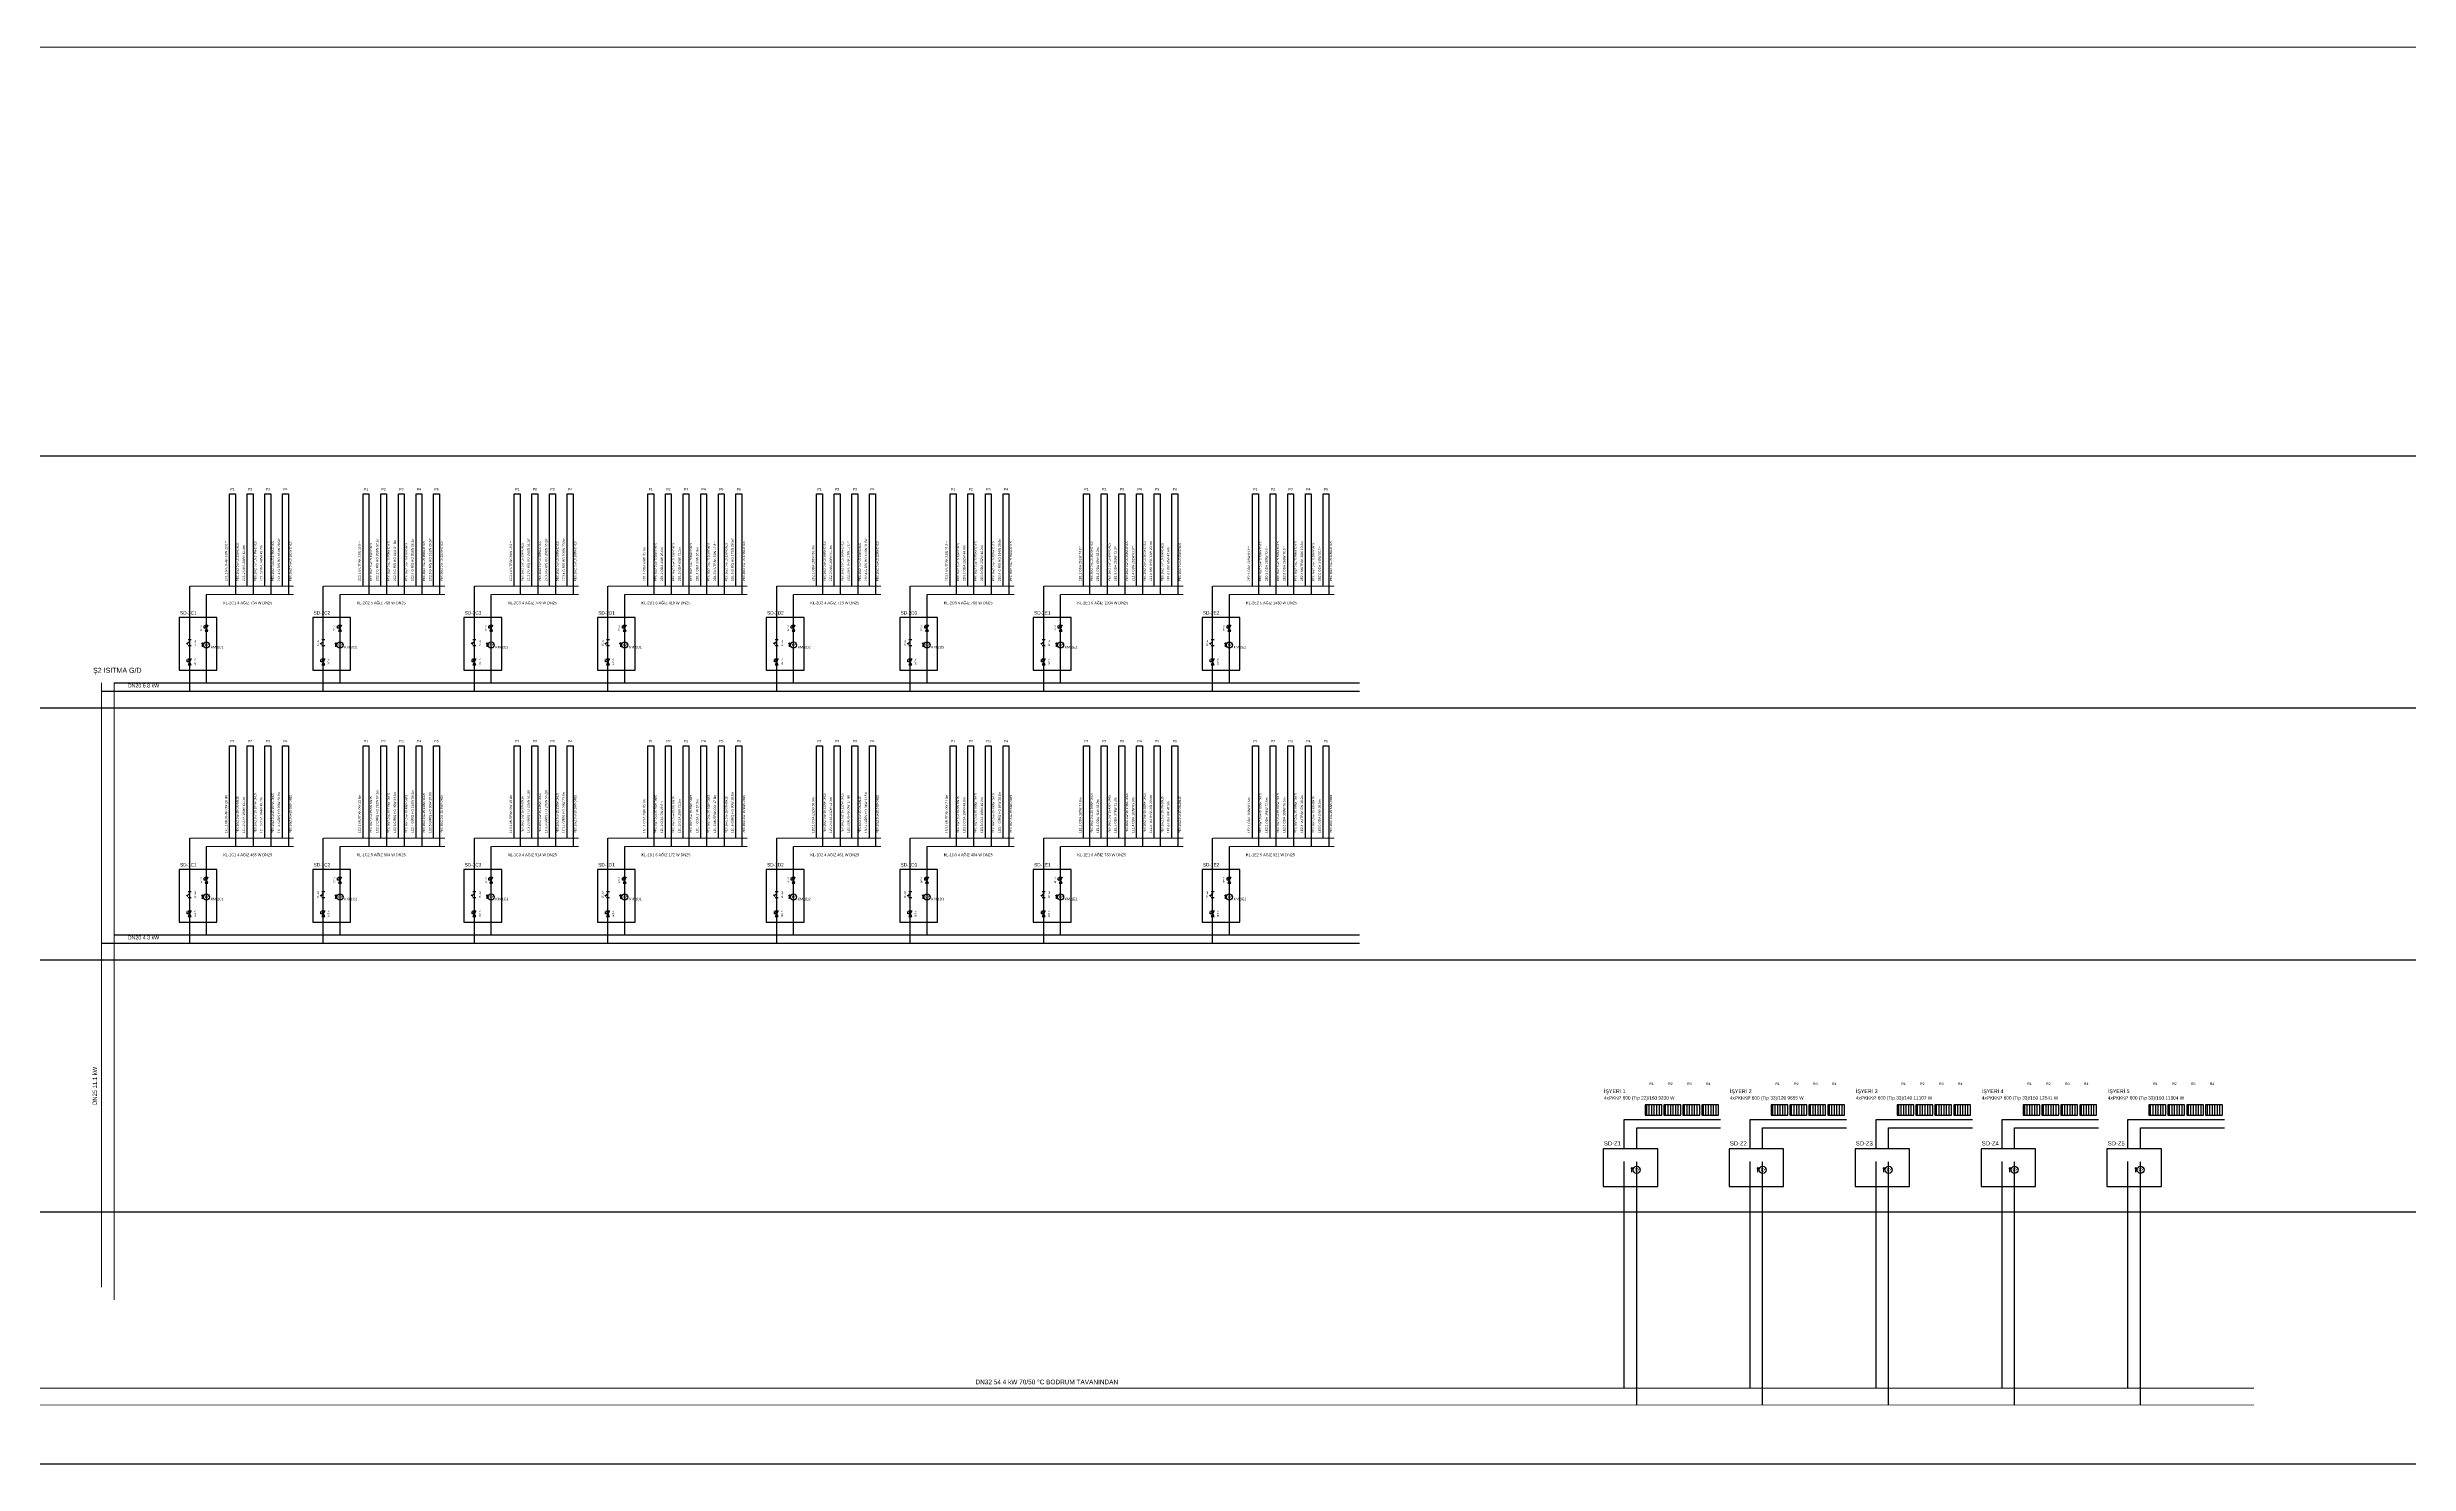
# Model space of a CAD drawing. Header units: centimetres. Extents: x 247996 to 315152, y -468471 to -440326.
# Drawn here: x 294319 to 299943, y -443700 to -440327 of the extents above; entities that cross this region are included whole.
import ezdxf
from ezdxf.enums import TextEntityAlignment as Align

# ---------------------------------------------------------------- set-up
doc = ezdxf.new("R2010")
doc.units = ezdxf.units.CM
doc.linetypes.add('ISITMA DONUS HATTI', pattern=[1.66, 1.57, -0.02, -0.07])
for name, color, linetype, lineweight in [('SCOTT-ANTED', 144, 'Continuous', 0), ('SCOTT-MTY-ISITMA-CAP', 41, 'Continuous', 30), ('SCOTT-MTY-ISITMA-DONUS-BORU', 30, 'ISITMA DONUS HATTI', 30), ('SCOTT-MTY-ISITMA-GIDIS-BORU', 10, 'Continuous', 30)]:
    doc.layers.add(name, color=color, linetype=linetype, lineweight=lineweight)
for name, color, linetype in [('SCOTT-MTY-KALORIMETRE', 6, 'Continuous'), ('SCOTT-MTY-KOLLETÖR', 7, 'Continuous'), ('SCOTT-MTY-PEX-BORU', 1, 'Continuous'), ('SCOTT-MTY-RADYATÖR', 2, 'Continuous'), ('SCOTT-MTY-SAYAC', 3, 'Continuous'), ('SCOTT-MTY-TES-SAFT', 8, 'Continuous'), ('SCOTT-MTY-TES-SEMA', 7, 'Continuous'), ('SCOTT-MTY-TES-YAZI', 7, 'Continuous'), ('SCOTT-MTY-VANA', 1, 'Continuous')]:
    doc.layers.add(name, color=color, linetype=linetype)
doc.styles.add('ROTAS', font='arial.ttf')

# ---------------------------------------------------------------- blocks, each defined once
blk = doc.blocks.new('MTY-KURESEL VANA')
at = {"layer": 'SCOTT-MTY-VANA'}
for p, q in [((0, 0), (0, 8)), ((0, 8), (8, 8))]:
    blk.add_line(p, q, dxfattribs=at)
blk.add_lwpolyline([(-10, 5), (-10, -5), (10, 5), (10, -5), (-10, 5)], dxfattribs=at)
blk.add_attdef('CAP', (-1.1, -2.7), '', height=2.5, dxfattribs=at)
blk = doc.blocks.new('MTY-PISLIK TUTUCU')
at = {"layer": 'SCOTT-MTY-VANA'}
for p, q in [((-10, -5), (-10, 5)), ((-10, 0), (10, 0)), ((10, -5), (10, 5))]:
    blk.add_line(p, q, dxfattribs=at)
at = {"layer": 'SCOTT-MTY-VANA', "color": 1, "ltscale": 75}
for p, q in [((-6.1, 5.8), (-1.4, 10.5)), ((5.1, 0), (-3.7, 8.1))]:
    blk.add_line(p, q, dxfattribs=at)
at = {"layer": 'SCOTT-MTY-VANA'}
blk.add_attdef('CAP', (-2.4, -1.2), '', height=2.5, dxfattribs=at)
blk = doc.blocks.new('T-KALORIMETRE')
for p, q in [((-10, 0), (-6, 0)), ((6, 0), (10, 0))]:
    blk.add_line(p, q)
blk.add_lwpolyline([(-4, 8), (4, 8), (2, 10), (4, 8), (2, 6)])
blk.add_circle((0, 0), 6)
at = {"style": 'ROTAS'}
blk.add_text('Q', height=6, dxfattribs=at).set_placement((0, 0), align=Align.MIDDLE_CENTER)
blk = doc.blocks.new('T-RAD-SEMA')
for p, q in [((-16, 2), (-16, 23)), ((-10, 2), (-10, 23)), ((-4, 2), (-4, 23)), ((2, 2), (2, 23)), ((8, 2), (8, 23)), ((14, 2), (14, 23))]:
    blk.add_line(p, q)
blk.add_lwpolyline([(-20, 0), (20, 0), (20, 25), (-20, 25)], close=True)

msp = doc.modelspace()

# ---------------------------------------------------------------- linework, layer by layer
at = {"layer": 'SCOTT-ANTED'}
msp.add_line((315151.7, -440326.5), (278382, -440326.5), dxfattribs=at)
at = {"layer": 'SCOTT-MTY-ISITMA-DONUS-BORU'}
for points, const_width in [([(294698, -441630), (294906, -441630)], 2.5), ([(295016, -441630), (295266, -441630)], 2.5), ([(295376, -441630), (295584, -441630)], 2.5), ([(295694, -441630), (295986, -441630)], 2.5), ([(296096, -441630), (296304, -441630)], 2.5), ([(296414, -441630), (296622, -441630)], 2.5), ([(296732, -441630), (297024, -441630)], 2.5), ([(297134, -441630), (297384, -441630)], 2.5), ([(294478, -443310), (294478, -441840)], 2), ([(294698, -442230), (294906, -442230)], 2.5), ([(295016, -442230), (295266, -442230)], 2.5), ([(295376, -442230), (295584, -442230)], 2.5), ([(295694, -442230), (295986, -442230)], 2.5), ([(296096, -442230), (296304, -442230)], 2.5), ([(296414, -442230), (296622, -442230)], 2.5), ([(296732, -442230), (297024, -442230)], 2.5), ([(297134, -442230), (297384, -442230)], 2.5), ([(291200, -443560), (299574, -443560)], 2)]:
    msp.add_lwpolyline(points, dxfattribs=dict(at, const_width=const_width))
for points in [[(294698, -441840), (294698, -441630)], [(295016, -441840), (295016, -441630)], [(295376, -441840), (295376, -441630)], [(295694, -441840), (295694, -441630)], [(296096, -441840), (296096, -441630)], [(296414, -441840), (296414, -441630)], [(296732, -441840), (296732, -441630)], [(297134, -441840), (297134, -441630)], [(294478, -441840), (297444, -441840)], [(294698, -442440), (294698, -442230)], [(295016, -442440), (295016, -442230)], [(295376, -442440), (295376, -442230)], [(295694, -442440), (295694, -442230)], [(296096, -442440), (296096, -442230)], [(296414, -442440), (296414, -442230)], [(296732, -442440), (296732, -442230)], [(297134, -442440), (297134, -442230)], [(294478, -442440), (297444, -442440)], [(298104, -442950), (298104, -442900), (298304, -442900)], [(298404, -442950), (298404, -442900), (298604, -442900)], [(298704, -442950), (298704, -442900), (298904, -442900)], [(299004, -442950), (299004, -442900), (299204, -442900)], [(299304, -442950), (299304, -442900), (299504, -442900)], [(298104, -443560), (298104, -442980)], [(298404, -443560), (298404, -442980)], [(298704, -443560), (298704, -442980)], [(299004, -443560), (299004, -442980)], [(299304, -443560), (299304, -442980)]]:
    msp.add_lwpolyline(points, dxfattribs=at)
at = {"layer": 'SCOTT-MTY-ISITMA-GIDIS-BORU'}
for points, const_width in [([(294658, -441610), (294906, -441610)], 2.5), ([(294976, -441610), (295266, -441610)], 2.5), ([(295336, -441610), (295584, -441610)], 2.5), ([(295654, -441610), (295986, -441610)], 2.5), ([(296056, -441610), (296304, -441610)], 2.5), ([(296374, -441610), (296622, -441610)], 2.5), ([(296692, -441610), (297024, -441610)], 2.5), ([(297094, -441610), (297384, -441610)], 2.5), ([(294448, -443280), (294448, -441840)], 2), ([(294658, -442210), (294906, -442210)], 2.5), ([(294976, -442210), (295266, -442210)], 2.5), ([(295336, -442210), (295584, -442210)], 2.5), ([(295654, -442210), (295986, -442210)], 2.5), ([(296056, -442210), (296304, -442210)], 2.5), ([(296374, -442210), (296622, -442210)], 2.5), ([(296692, -442210), (297024, -442210)], 2.5), ([(297094, -442210), (297384, -442210)], 2.5), ([(291200, -443520), (299574, -443520)], 2)]:
    msp.add_lwpolyline(points, dxfattribs=dict(at, const_width=const_width))
for points in [[(294658, -441860), (294658, -441610)], [(294976, -441860), (294976, -441610)], [(295336, -441860), (295336, -441610)], [(295654, -441860), (295654, -441610)], [(296056, -441860), (296056, -441610)], [(296374, -441860), (296374, -441610)], [(296692, -441860), (296692, -441610)], [(297094, -441860), (297094, -441610)], [(294448, -441860), (297444, -441860)], [(294658, -442460), (294658, -442210)], [(294976, -442460), (294976, -442210)], [(295336, -442460), (295336, -442210)], [(295654, -442460), (295654, -442210)], [(296056, -442460), (296056, -442210)], [(296374, -442460), (296374, -442210)], [(296692, -442460), (296692, -442210)], [(297094, -442460), (297094, -442210)], [(294448, -442460), (297444, -442460)], [(298074, -442950), (298074, -442880), (298304, -442880)], [(298374, -442950), (298374, -442880), (298604, -442880)], [(298674, -442950), (298674, -442880), (298904, -442880)], [(298974, -442950), (298974, -442880), (299204, -442880)], [(299274, -442950), (299274, -442880), (299504, -442880)], [(298074, -443520), (298074, -442980)], [(298374, -443520), (298374, -442980)], [(298674, -443520), (298674, -442980)], [(298974, -443520), (298974, -442980)], [(299274, -443520), (299274, -442980)]]:
    msp.add_lwpolyline(points, dxfattribs=at)
at = {"layer": 'SCOTT-MTY-PEX-BORU'}
for points in [[(294753, -441610), (294753, -441390), (294767, -441390), (294767, -441630)], [(294795, -441610), (294795, -441390), (294809, -441390), (294809, -441630)], [(294837, -441610), (294837, -441390), (294851, -441390), (294851, -441630)], [(294879, -441610), (294879, -441390), (294893, -441390), (294893, -441630)], [(295071, -441610), (295071, -441390), (295085, -441390), (295085, -441630)], [(295113, -441610), (295113, -441390), (295127, -441390), (295127, -441630)], [(295155, -441610), (295155, -441390), (295169, -441390), (295169, -441630)], [(295197, -441610), (295197, -441390), (295211, -441390), (295211, -441630)], [(295239, -441610), (295239, -441390), (295253, -441390), (295253, -441630)], [(295431, -441610), (295431, -441390), (295445, -441390), (295445, -441630)], [(295473, -441610), (295473, -441390), (295487, -441390), (295487, -441630)], [(295515, -441610), (295515, -441390), (295529, -441390), (295529, -441630)], [(295557, -441610), (295557, -441390), (295571, -441390), (295571, -441630)], [(295749, -441610), (295749, -441390), (295763, -441390), (295763, -441630)], [(295791, -441610), (295791, -441390), (295805, -441390), (295805, -441630)], [(295833, -441610), (295833, -441390), (295847, -441390), (295847, -441630)], [(295875, -441610), (295875, -441390), (295889, -441390), (295889, -441630)], [(295917, -441610), (295917, -441390), (295931, -441390), (295931, -441630)], [(295959, -441610), (295959, -441390), (295973, -441390), (295973, -441630)], [(296151, -441610), (296151, -441390), (296165, -441390), (296165, -441630)], [(296193, -441610), (296193, -441390), (296207, -441390), (296207, -441630)], [(296235, -441610), (296235, -441390), (296249, -441390), (296249, -441630)], [(296277, -441610), (296277, -441390), (296291, -441390), (296291, -441630)], [(296469, -441610), (296469, -441390), (296483, -441390), (296483, -441630)], [(296511, -441610), (296511, -441390), (296525, -441390), (296525, -441630)], [(296553, -441610), (296553, -441390), (296567, -441390), (296567, -441630)], [(296595, -441610), (296595, -441390), (296609, -441390), (296609, -441630)], [(296787, -441610), (296787, -441390), (296801, -441390), (296801, -441630)], [(296829, -441610), (296829, -441390), (296843, -441390), (296843, -441630)], [(296871, -441610), (296871, -441390), (296885, -441390), (296885, -441630)], [(296913, -441610), (296913, -441390), (296927, -441390), (296927, -441630)], [(296955, -441610), (296955, -441390), (296969, -441390), (296969, -441630)], [(296997, -441610), (296997, -441390), (297011, -441390), (297011, -441630)], [(297189, -441610), (297189, -441390), (297203, -441390), (297203, -441630)], [(297231, -441610), (297231, -441390), (297245, -441390), (297245, -441630)], [(297273, -441610), (297273, -441390), (297287, -441390), (297287, -441630)], [(297315, -441610), (297315, -441390), (297329, -441390), (297329, -441630)], [(297357, -441610), (297357, -441390), (297371, -441390), (297371, -441630)], [(294753, -442210), (294753, -441990), (294767, -441990), (294767, -442230)], [(294795, -442210), (294795, -441990), (294809, -441990), (294809, -442230)], [(294837, -442210), (294837, -441990), (294851, -441990), (294851, -442230)], [(294879, -442210), (294879, -441990), (294893, -441990), (294893, -442230)], [(295071, -442210), (295071, -441990), (295085, -441990), (295085, -442230)], [(295113, -442210), (295113, -441990), (295127, -441990), (295127, -442230)], [(295155, -442210), (295155, -441990), (295169, -441990), (295169, -442230)], [(295197, -442210), (295197, -441990), (295211, -441990), (295211, -442230)], [(295239, -442210), (295239, -441990), (295253, -441990), (295253, -442230)], [(295431, -442210), (295431, -441990), (295445, -441990), (295445, -442230)], [(295473, -442210), (295473, -441990), (295487, -441990), (295487, -442230)], [(295515, -442210), (295515, -441990), (295529, -441990), (295529, -442230)], [(295557, -442210), (295557, -441990), (295571, -441990), (295571, -442230)], [(295749, -442210), (295749, -441990), (295763, -441990), (295763, -442230)], [(295791, -442210), (295791, -441990), (295805, -441990), (295805, -442230)], [(295833, -442210), (295833, -441990), (295847, -441990), (295847, -442230)], [(295875, -442210), (295875, -441990), (295889, -441990), (295889, -442230)], [(295917, -442210), (295917, -441990), (295931, -441990), (295931, -442230)], [(295959, -442210), (295959, -441990), (295973, -441990), (295973, -442230)], [(296151, -442210), (296151, -441990), (296165, -441990), (296165, -442230)], [(296193, -442210), (296193, -441990), (296207, -441990), (296207, -442230)], [(296235, -442210), (296235, -441990), (296249, -441990), (296249, -442230)], [(296277, -442210), (296277, -441990), (296291, -441990), (296291, -442230)], [(296469, -442210), (296469, -441990), (296483, -441990), (296483, -442230)], [(296511, -442210), (296511, -441990), (296525, -441990), (296525, -442230)], [(296553, -442210), (296553, -441990), (296567, -441990), (296567, -442230)], [(296595, -442210), (296595, -441990), (296609, -441990), (296609, -442230)], [(296787, -442210), (296787, -441990), (296801, -441990), (296801, -442230)], [(296829, -442210), (296829, -441990), (296843, -441990), (296843, -442230)], [(296871, -442210), (296871, -441990), (296885, -441990), (296885, -442230)], [(296913, -442210), (296913, -441990), (296927, -441990), (296927, -442230)], [(296955, -442210), (296955, -441990), (296969, -441990), (296969, -442230)], [(296997, -442210), (296997, -441990), (297011, -441990), (297011, -442230)], [(297189, -442210), (297189, -441990), (297203, -441990), (297203, -442230)], [(297231, -442210), (297231, -441990), (297245, -441990), (297245, -442230)], [(297273, -442210), (297273, -441990), (297287, -441990), (297287, -442230)], [(297315, -442210), (297315, -441990), (297329, -441990), (297329, -442230)], [(297357, -442210), (297357, -441990), (297371, -441990), (297371, -442230)]]:
    msp.add_lwpolyline(points, dxfattribs=at)
at = {"layer": 'SCOTT-MTY-SAYAC'}
for points in [[(294633, -441810), (294723, -441810), (294723, -441685), (294633, -441685)], [(294951, -441810), (295041, -441810), (295041, -441685), (294951, -441685)], [(295311, -441810), (295401, -441810), (295401, -441685), (295311, -441685)], [(295629, -441810), (295719, -441810), (295719, -441685), (295629, -441685)], [(296031, -441810), (296121, -441810), (296121, -441685), (296031, -441685)], [(296349, -441810), (296439, -441810), (296439, -441685), (296349, -441685)], [(296667, -441810), (296757, -441810), (296757, -441685), (296667, -441685)], [(297069, -441810), (297159, -441810), (297159, -441685), (297069, -441685)], [(294633, -442410), (294723, -442410), (294723, -442285), (294633, -442285)], [(294951, -442410), (295041, -442410), (295041, -442285), (294951, -442285)], [(295311, -442410), (295401, -442410), (295401, -442285), (295311, -442285)], [(295629, -442410), (295719, -442410), (295719, -442285), (295629, -442285)], [(296031, -442410), (296121, -442410), (296121, -442285), (296031, -442285)], [(296349, -442410), (296439, -442410), (296439, -442285), (296349, -442285)], [(296667, -442410), (296757, -442410), (296757, -442285), (296667, -442285)], [(297069, -442410), (297159, -442410), (297159, -442285), (297069, -442285)], [(298024, -443040), (298154, -443040), (298154, -442950), (298024, -442950)], [(298324, -443040), (298454, -443040), (298454, -442950), (298324, -442950)], [(298624, -443040), (298754, -443040), (298754, -442950), (298624, -442950)], [(298924, -443040), (299054, -443040), (299054, -442950), (298924, -442950)], [(299224, -443040), (299354, -443040), (299354, -442950), (299224, -442950)]]:
    msp.add_lwpolyline(points, close=True, dxfattribs=at)
at = {"layer": 'SCOTT-MTY-TES-SEMA'}
for points in [[(289300, -441300), (314900, -441300)], [(289300, -441900), (314900, -441900)], [(289300, -442500), (314900, -442500)], [(289300, -443100), (314900, -443100)], [(289300, -443700), (314900, -443700)]]:
    msp.add_lwpolyline(points, dxfattribs=at)

# ---------------------------------------------------------------- block references
at = {"layer": 'SCOTT-MTY-KALORIMETRE', "rotation": 90}
for p, xscale, yscale in [((294698, -441750), 1.2, 1.2), ((295016, -441750), 1.2, 1.2), ((295376, -441750), 1.2, 1.2), ((295694, -441750), 1.2, 1.2), ((296096, -441750), 1.2, 1.2), ((296414, -441750), 1.2, 1.2), ((296732, -441750), 1.2, 1.2), ((297134, -441750), 1.2, 1.2), ((294698, -442350), 1.2, 1.2), ((295016, -442350), 1.2, 1.2), ((295376, -442350), 1.2, 1.2), ((295694, -442350), 1.2, 1.2), ((296096, -442350), 1.2, 1.2), ((296414, -442350), 1.2, 1.2), ((296732, -442350), 1.2, 1.2), ((297134, -442350), 1.2, 1.2), ((298104, -443000), 1.4, 1.4), ((298404, -443000), 1.4, 1.4), ((298704, -443000), 1.4, 1.4), ((299004, -443000), 1.4, 1.4), ((299304, -443000), 1.4, 1.4)]:
    msp.add_blockref('T-KALORIMETRE', p, dxfattribs=dict(at, xscale=xscale, yscale=yscale))
at = {"layer": 'SCOTT-MTY-RADYATÖR'}
for p in [(298144, -442870), (298189, -442870), (298234, -442870), (298279, -442870), (298444, -442870), (298489, -442870), (298534, -442870), (298579, -442870), (298744, -442870), (298789, -442870), (298834, -442870), (298879, -442870), (299044, -442870), (299089, -442870), (299134, -442870), (299179, -442870), (299344, -442870), (299389, -442870), (299434, -442870), (299479, -442870)]:
    msp.add_blockref('T-RAD-SEMA', p, dxfattribs=at)
at = {"layer": 'SCOTT-MTY-VANA', "xscale": 0.7, "yscale": 0.7, "rotation": 90}
for name, p in [('MTY-KURESEL VANA', (294698, -441710)), ('MTY-KURESEL VANA', (295016, -441710)), ('MTY-KURESEL VANA', (295376, -441710)), ('MTY-KURESEL VANA', (295694, -441710)), ('MTY-KURESEL VANA', (296096, -441710)), ('MTY-KURESEL VANA', (296414, -441710)), ('MTY-KURESEL VANA', (296732, -441710)), ('MTY-KURESEL VANA', (297134, -441710)), ('MTY-PISLIK TUTUCU', (294658, -441745)), ('MTY-PISLIK TUTUCU', (294976, -441745)), ('MTY-PISLIK TUTUCU', (295336, -441745)), ('MTY-PISLIK TUTUCU', (295654, -441745)), ('MTY-PISLIK TUTUCU', (296056, -441745)), ('MTY-PISLIK TUTUCU', (296374, -441745)), ('MTY-PISLIK TUTUCU', (296692, -441745)), ('MTY-PISLIK TUTUCU', (297094, -441745)), ('MTY-KURESEL VANA', (294658, -441790)), ('MTY-KURESEL VANA', (294976, -441790)), ('MTY-KURESEL VANA', (295336, -441790)), ('MTY-KURESEL VANA', (295654, -441790)), ('MTY-KURESEL VANA', (296056, -441790)), ('MTY-KURESEL VANA', (296374, -441790)), ('MTY-KURESEL VANA', (296692, -441790)), ('MTY-KURESEL VANA', (297094, -441790)), ('MTY-KURESEL VANA', (294698, -442310)), ('MTY-KURESEL VANA', (295016, -442310)), ('MTY-KURESEL VANA', (295376, -442310)), ('MTY-KURESEL VANA', (295694, -442310)), ('MTY-KURESEL VANA', (296096, -442310)), ('MTY-KURESEL VANA', (296414, -442310)), ('MTY-KURESEL VANA', (296732, -442310)), ('MTY-KURESEL VANA', (297134, -442310)), ('MTY-PISLIK TUTUCU', (294658, -442345)), ('MTY-PISLIK TUTUCU', (294976, -442345)), ('MTY-PISLIK TUTUCU', (295336, -442345)), ('MTY-PISLIK TUTUCU', (295654, -442345)), ('MTY-PISLIK TUTUCU', (296056, -442345)), ('MTY-PISLIK TUTUCU', (296374, -442345)), ('MTY-PISLIK TUTUCU', (296692, -442345)), ('MTY-PISLIK TUTUCU', (297094, -442345)), ('MTY-KURESEL VANA', (294658, -442390)), ('MTY-KURESEL VANA', (294976, -442390)), ('MTY-KURESEL VANA', (295336, -442390)), ('MTY-KURESEL VANA', (295654, -442390)), ('MTY-KURESEL VANA', (296056, -442390)), ('MTY-KURESEL VANA', (296374, -442390)), ('MTY-KURESEL VANA', (296692, -442390)), ('MTY-KURESEL VANA', (297094, -442390))]:
    msp.add_blockref(name, p, dxfattribs=at).add_auto_attribs({'CAP': 'DN20'})

# ---------------------------------------------------------------- texts
at = {"layer": 'SCOTT-MTY-ISITMA-CAP', "style": 'ROTAS', "width": 0.8}
for s, p in [('PEX 16x2,0 a=15 33W-DN15', (294776, -441598)), ('PEX 16x2,0 a=15 248W-DN15', (294818, -441598)), ('PEX 16x2,0 a=15 248W-DN15', (294860, -441598)), ('PEX 16x2,0 a=15 181W-DN15', (294902, -441598)), ('PEX 16x2,0 a=15 33W-DN15', (295094, -441598)), ('PEX 16x2,0 a=15 259W-DN15', (295136, -441598)), ('PEX 16x2,0 a=15 61W-DN15', (295178, -441598)), ('PEX 16x2,0 a=15 259W-DN15', (295220, -441598)), ('PEX 16x2,0 a=15 131W-DN15', (295262, -441598)), ('PEX 16x2,0 a=15 39W-DN15', (295454, -441598)), ('PEX 16x2,0 a=15 288W-DN15', (295496, -441598)), ('PEX 16x2,0 a=15 288W-DN15', (295538, -441598)), ('PEX 16x2,0 a=15 100W-DN15', (295580, -441598)), ('PEX 16x2,0 a=15 69W-DN15', (295772, -441598)), ('PEX 16x2,0 a=15 13W-DN15', (295814, -441598)), ('PEX 16x2,0 a=15 69W-DN15', (295856, -441598)), ('PEX 16x2,0 a=15 34W-DN15', (295898, -441598)), ('PEX 16x2,0 a=15 33W-DN15', (295940, -441598)), ('PEX 16x2,0 a=15 170W-DN15', (295982, -441598)), ('PEX 16x2,0 a=15 266W-DN15', (296174, -441598)), ('PEX 16x2,0 a=15 266W-DN15', (296216, -441598)), ('PEX 16x2,0 a=15 33W-DN15', (296258, -441598)), ('PEX 16x2,0 a=15 120W-DN15', (296300, -441598)), ('PEX 16x2,0 a=15 33W-DN15', (296492, -441598)), ('PEX 16x2,0 a=15 252W-DN15', (296534, -441598)), ('PEX 16x2,0 a=15 252W-DN15', (296576, -441598)), ('PEX 16x2,0 a=15 194W-DN15', (296618, -441598)), ('PEX 16x2,0 a=15 261W-DN15', (296810, -441598)), ('PEX 16x2,0 a=15 60W-DN15', (296852, -441598)), ('PEX 16x2,0 a=15 255W-DN15', (296894, -441598)), ('PEX 16x2,0 a=15 261W-DN15', (296936, -441598)), ('PEX 16x2,0 a=15 33W-DN15', (296978, -441598)), ('PEX 16x2,0 a=15 65W-DN15', (297020, -441598)), ('PEX 16x2,0 a=15 296W-DN15', (297212, -441598)), ('PEX 16x2,0 a=15 289W-DN15', (297254, -441598)), ('PEX 16x2,0 a=15 296W-DN15', (297296, -441598)), ('PEX 16x2,0 a=15 38W-DN15', (297338, -441598)), ('PEX 16x2,0 a=15 145W-DN15', (297380, -441598)), ('PEX 16x2,0 a=15 0W-DN15', (294776, -442198)), ('PEX 16x2,0 a=15 194W-DN15', (294818, -442198)), ('PEX 16x2,0 a=15 194W-DN15', (294860, -442198)), ('PEX 16x2,0 a=15 98W-DN15', (294902, -442198)), ('PEX 16x2,0 a=15 0W-DN15', (295094, -442198)), ('PEX 16x2,0 a=15 210W-DN15', (295136, -442198)), ('PEX 16x2,0 a=15 49W-DN15', (295178, -442198)), ('PEX 16x2,0 a=15 210W-DN15', (295220, -442198)), ('PEX 16x2,0 a=15 35W-DN15', (295262, -442198)), ('PEX 16x2,0 a=15 6W-DN15', (295454, -442198)), ('PEX 16x2,0 a=15 235W-DN15', (295496, -442198)), ('PEX 16x2,0 a=15 235W-DN15', (295538, -442198)), ('PEX 16x2,0 a=15 28W-DN15', (295580, -442198)), ('PEX 16x2,0 a=15 29W-DN15', (295772, -442198)), ('PEX 16x2,0 a=15 5W-DN15', (295814, -442198)), ('PEX 16x2,0 a=15 29W-DN15', (295856, -442198)), ('PEX 16x2,0 a=15 14W-DN15', (295898, -442198)), ('PEX 16x2,0 a=15 0W-DN15', (295940, -442198)), ('PEX 16x2,0 a=15 90W-DN15', (295982, -442198)), ('PEX 16x2,0 a=15 212W-DN15', (296174, -442198)), ('PEX 16x2,0 a=15 212W-DN15', (296216, -442198)), ('PEX 16x2,0 a=15 0W-DN15', (296258, -442198)), ('PEX 16x2,0 a=15 34W-DN15', (296300, -442198)), ('PEX 16x2,0 a=15 0W-DN15', (296492, -442198)), ('PEX 16x2,0 a=15 198W-DN15', (296534, -442198)), ('PEX 16x2,0 a=15 198W-DN15', (296576, -442198)), ('PEX 16x2,0 a=15 84W-DN15', (296618, -442198)), ('PEX 16x2,0 a=15 180W-DN15', (296810, -442198)), ('PEX 16x2,0 a=15 41W-DN15', (296852, -442198)), ('PEX 16x2,0 a=15 176W-DN15', (296894, -442198)), ('PEX 16x2,0 a=15 180W-DN15', (296936, -442198)), ('PEX 16x2,0 a=15 0W-DN15', (296978, -442198)), ('PEX 16x2,0 a=15 0W-DN15', (297020, -442198)), ('PEX 16x2,0 a=15 199W-DN15', (297212, -442198)), ('PEX 16x2,0 a=15 194W-DN15', (297254, -442198)), ('PEX 16x2,0 a=15 199W-DN15', (297296, -442198)), ('PEX 16x2,0 a=15 5W-DN15', (297338, -442198)), ('PEX 16x2,0 a=15 54W-DN15', (297380, -442198))]:
    msp.add_text(s, height=5, rotation=90, dxfattribs=at).set_placement(p, align=Align.BOTTOM_LEFT)
for s, height, p in [('DN20 6.8 kW', 9, (294548, -441854)), ('DN20 4.3 kW', 9, (294548, -442454)), ('DN32 54.4 kW 70/50 °C BODRUM TAVANINDAN', 11, (296699.2, -443514))]:
    msp.add_text(s, height=height, dxfattribs=at).set_placement(p, align=Align.BOTTOM_CENTER)
msp.add_text('DN25 11.1 kW', height=10, rotation=90, dxfattribs=at).set_placement((294440, -442800), align=Align.BOTTOM_CENTER)
at = {"layer": 'SCOTT-MTY-KALORIMETRE', "style": 'ROTAS', "width": 0.8}
for s, p in [('KM-2C1', (294708, -441760)), ('KM-2C2', (295026, -441760)), ('KM-2C3', (295386, -441760)), ('KM-2D1', (295704, -441760)), ('KM-2D2', (296106, -441760)), ('KM-2D3', (296424, -441760)), ('KM-2E1', (296742, -441760)), ('KM-2E2', (297144, -441760)), ('KM-1C1', (294708, -442360)), ('KM-1C2', (295026, -442360)), ('KM-1C3', (295386, -442360)), ('KM-1D1', (295704, -442360)), ('KM-1D2', (296106, -442360)), ('KM-1D3', (296424, -442360)), ('KM-1E1', (296742, -442360)), ('KM-1E2', (297144, -442360))]:
    msp.add_text(s, height=6, dxfattribs=at).set_placement(p, align=Align.BOTTOM_LEFT)
at = {"layer": 'SCOTT-MTY-KOLLETÖR', "style": 'ROTAS', "width": 0.8}
for s, p in [('P1', (294760, -441384)), ('P2', (294802, -441384)), ('P3', (294844, -441384)), ('P4', (294886, -441384)), ('P1', (295078, -441384)), ('P2', (295120, -441384)), ('P3', (295162, -441384)), ('P4', (295204, -441384)), ('P5', (295246, -441384)), ('P1', (295438, -441384)), ('P2', (295480, -441384)), ('P3', (295522, -441384)), ('P4', (295564, -441384)), ('P1', (295756, -441384)), ('P2', (295798, -441384)), ('P3', (295840, -441384)), ('P4', (295882, -441384)), ('P5', (295924, -441384)), ('P6', (295966, -441384)), ('P1', (296158, -441384)), ('P2', (296200, -441384)), ('P3', (296242, -441384)), ('P4', (296284, -441384)), ('P1', (296476, -441384)), ('P2', (296518, -441384)), ('P3', (296560, -441384)), ('P4', (296602, -441384)), ('P1', (296794, -441384)), ('P2', (296836, -441384)), ('P3', (296878, -441384)), ('P4', (296920, -441384)), ('P5', (296962, -441384)), ('P6', (297004, -441384)), ('P1', (297196, -441384)), ('P2', (297238, -441384)), ('P3', (297280, -441384)), ('P4', (297322, -441384)), ('P5', (297364, -441384)), ('P1', (294760, -441984)), ('P2', (294802, -441984)), ('P3', (294844, -441984)), ('P4', (294886, -441984)), ('P1', (295078, -441984)), ('P2', (295120, -441984)), ('P3', (295162, -441984)), ('P4', (295204, -441984)), ('P5', (295246, -441984)), ('P1', (295438, -441984)), ('P2', (295480, -441984)), ('P3', (295522, -441984)), ('P4', (295564, -441984)), ('P1', (295756, -441984)), ('P2', (295798, -441984)), ('P3', (295840, -441984)), ('P4', (295882, -441984)), ('P5', (295924, -441984)), ('P6', (295966, -441984)), ('P1', (296158, -441984)), ('P2', (296200, -441984)), ('P3', (296242, -441984)), ('P4', (296284, -441984)), ('P1', (296476, -441984)), ('P2', (296518, -441984)), ('P3', (296560, -441984)), ('P4', (296602, -441984)), ('P1', (296794, -441984)), ('P2', (296836, -441984)), ('P3', (296878, -441984)), ('P4', (296920, -441984)), ('P5', (296962, -441984)), ('P6', (297004, -441984)), ('P1', (297196, -441984)), ('P2', (297238, -441984)), ('P3', (297280, -441984)), ('P4', (297322, -441984)), ('P5', (297364, -441984))]:
    msp.add_text(s, height=6, dxfattribs=at).set_placement(p, align=Align.BOTTOM_CENTER)
for s, p in [('KL-2C1 4 AĞIZ 734 W DN25', (294738, -441655)), ('KL-2C2 5 AĞIZ 768 W DN25', (295056, -441655)), ('KL-2C3 4 AĞIZ 749 W DN25', (295416, -441655)), ('KL-2D1 6 AĞIZ 418 W DN25', (295734, -441655)), ('KL-2D2 4 AĞIZ 713 W DN25', (296136, -441655)), ('KL-2D3 4 AĞIZ 760 W DN25', (296454, -441655)), ('KL-2E1 6 AĞIZ 1204 W DN25', (296772, -441655)), ('KL-2E2 5 AĞIZ 1430 W DN25', (297174, -441655)), ('KL-1C1 4 AĞIZ 485 W DN25', (294738, -442255)), ('KL-1C2 5 AĞIZ 504 W DN25', (295056, -442255)), ('KL-1C3 4 AĞIZ 514 W DN25', (295416, -442255)), ('KL-1D1 6 AĞIZ 172 W DN25', (295734, -442255)), ('KL-1D2 4 AĞIZ 461 W DN25', (296136, -442255)), ('KL-1D3 4 AĞIZ 484 W DN25', (296454, -442255)), ('KL-1E1 6 AĞIZ 733 W DN25', (296772, -442255)), ('KL-1E2 5 AĞIZ 921 W DN25', (297174, -442255))]:
    msp.add_text(s, height=6.5, dxfattribs=at).set_placement(p, align=Align.BOTTOM_LEFT)
at = {"layer": 'SCOTT-MTY-PEX-BORU', "style": 'ROTAS', "width": 0.8}
for s, p in [('2C1.1 MUTFAK 33W 20.8m', (294749, -441598)), ('2C1.2 ODA 248W 42.4m', (294791, -441598)), ('2C1.3 ODA 248W 45.7m', (294833, -441598)), ('2C1.4 GİRİŞ HO 181W 28.9m', (294875, -441598)), ('2C2.1 MUTFAK 33W 23.5m', (295067, -441598)), ('2C2.2 GİRİŞ HO 259W 57.1m', (295109, -441598)), ('2C2.3 GİRİŞ HO 61W 24.3m', (295151, -441598)), ('2C2.4 GİRİŞ HO 259W 56.2m', (295193, -441598)), ('2C2.5 GİRİŞ HO 131W 29.3m', (295235, -441598)), ('2C3.1 MUTFAK 39W 19.2m', (295427, -441598)), ('2C3.2 GİRİŞ HO 288W 51.3m', (295469, -441598)), ('2C3.3 GİRİŞ HO 288W 55.2m', (295511, -441598)), ('2C3.4 GİRİŞ HO 100W 23.8m', (295553, -441598)), ('2D1.1 ODA 69W 70.1m', (295745, -441598)), ('2D1.2 ODA 13W 26.6m', (295787, -441598)), ('2D1.3 ODA 69W 72.2m', (295829, -441598)), ('2D1.4 ODA 34W 57.9m', (295871, -441598)), ('2D1.5 MUTFAK 33W 17.8m', (295913, -441598)), ('2D1.6 GİRİŞ HO 170W 28.8m', (295955, -441598)), ('2D2.1 ODA 266W 50.3m', (296147, -441598)), ('2D2.2 ODA 266W 51.3m', (296189, -441598)), ('2D2.3 MUTFAK 33W 17.0m', (296231, -441598)), ('2D2.4 GİRİŞ HO 120W 31.5m', (296273, -441598)), ('2D3.1 MUTFAK 33W 21.3m', (296465, -441598)), ('2D3.2 ODA 252W 49.8m', (296507, -441598)), ('2D3.3 ODA 252W 46.2m', (296549, -441598)), ('2D3.4 GİRİŞ HO 194W 28.8m', (296591, -441598)), ('2E1.1 ODA 261W 74.8m', (296783, -441598)), ('2E1.2 ODA 60W 33.2m', (296825, -441598)), ('2E1.3 ODA 255W 71.3m', (296867, -441598)), ('2E1.4 ODA 261W 63.8m', (296909, -441598)), ('2E1.5 MUTFAK 33W 20.5m', (296951, -441598)), ('2E1.6 ODA 65W 47.6m', (296993, -441598)), ('2E2.1 ODA 296W 61.6m', (297185, -441598)), ('2E2.2 ODA 289W 73.6m', (297227, -441598)), ('2E2.3 ODA 296W 76.5m', (297269, -441598)), ('2E2.4 MUTFAK 38W 19.2m', (297311, -441598)), ('2E2.5 ODA 145W 50.9m', (297353, -441598)), ('1C1.1 MUTFAK 0W 20.8m', (294749, -442198)), ('1C1.2 ODA 194W 42.4m', (294791, -442198)), ('1C1.3 ODA 194W 45.7m', (294833, -442198)), ('1C1.4 GİRİŞ HO 98W 28.9m', (294875, -442198)), ('1C2.1 MUTFAK 0W 23.5m', (295067, -442198)), ('1C2.2 GİRİŞ HO 210W 57.1m', (295109, -442198)), ('1C2.3 GİRİŞ HO 49W 24.3m', (295151, -442198)), ('1C2.4 GİRİŞ HO 210W 56.2m', (295193, -442198)), ('1C2.5 GİRİŞ HO 35W 29.3m', (295235, -442198)), ('1C3.1 MUTFAK 6W 19.2m', (295427, -442198)), ('1C3.2 GİRİŞ HO 235W 51.3m', (295469, -442198)), ('1C3.3 GİRİŞ HO 235W 55.2m', (295511, -442198)), ('1C3.4 GİRİŞ HO 28W 23.8m', (295553, -442198)), ('1D1.1 ODA 29W 70.1m', (295745, -442198)), ('1D1.2 ODA 5W 26.6m', (295787, -442198)), ('1D1.3 ODA 29W 72.2m', (295829, -442198)), ('1D1.4 ODA 14W 57.9m', (295871, -442198)), ('1D1.5 MUTFAK 0W 17.8m', (295913, -442198)), ('1D1.6 GİRİŞ HO 90W 28.8m', (295955, -442198)), ('1D2.1 ODA 212W 50.3m', (296147, -442198)), ('1D2.2 ODA 212W 51.3m', (296189, -442198)), ('1D2.3 MUTFAK 0W 17.0m', (296231, -442198)), ('1D2.4 GİRİŞ HO 34W 31.5m', (296273, -442198)), ('1D3.1 MUTFAK 0W 21.3m', (296465, -442198)), ('1D3.2 ODA 198W 49.8m', (296507, -442198)), ('1D3.3 ODA 198W 46.2m', (296549, -442198)), ('1D3.4 GİRİŞ HO 84W 28.8m', (296591, -442198)), ('1E1.1 ODA 180W 74.8m', (296783, -442198)), ('1E1.2 ODA 41W 33.2m', (296825, -442198)), ('1E1.3 ODA 176W 71.3m', (296867, -442198)), ('1E1.4 ODA 180W 63.8m', (296909, -442198)), ('1E1.5 MUTFAK 0W 20.5m', (296951, -442198)), ('1E1.6 ODA 0W 47.6m', (296993, -442198)), ('1E2.1 ODA 199W 61.6m', (297185, -442198)), ('1E2.2 ODA 194W 73.6m', (297227, -442198)), ('1E2.3 ODA 199W 76.5m', (297269, -442198)), ('1E2.4 MUTFAK 5W 19.2m', (297311, -442198)), ('1E2.5 ODA 54W 50.9m', (297353, -442198))]:
    msp.add_text(s, height=5.5, rotation=90, dxfattribs=at).set_placement(p, align=Align.BOTTOM_LEFT)
at = {"layer": 'SCOTT-MTY-RADYATÖR', "style": 'ROTAS', "width": 0.8}
for s, height, p in [('4xPKKP 600 (Tip 22)/160 9230 W', 8, (298026, -442835)), ('R1', 6, (298134, -442800)), ('R2', 6, (298179, -442800)), ('R3', 6, (298224, -442800)), ('R4', 6, (298269, -442800)), ('4xPKKKP 600 (Tip 33)/120 9655 W', 8, (298326, -442835)), ('R1', 6, (298434, -442800)), ('R2', 6, (298479, -442800)), ('R3', 6, (298524, -442800)), ('R4', 6, (298569, -442800)), ('4xPKKKP 600 (Tip 33)/140 11107 W', 8, (298626, -442835)), ('R1', 6, (298734, -442800)), ('R2', 6, (298779, -442800)), ('R3', 6, (298824, -442800)), ('R4', 6, (298869, -442800)), ('4xPKKKP 600 (Tip 33)/150 12541 W', 8, (298926, -442835)), ('R1', 6, (299034, -442800)), ('R2', 6, (299079, -442800)), ('R3', 6, (299124, -442800)), ('R4', 6, (299169, -442800)), ('4xPKKKP 600 (Tip 33)/150 11904 W', 8, (299226, -442835)), ('R1', 6, (299334, -442800)), ('R2', 6, (299379, -442800)), ('R3', 6, (299424, -442800)), ('R4', 6, (299469, -442800))]:
    msp.add_text(s, height=height, dxfattribs=at).set_placement(p, align=Align.BOTTOM_LEFT)
at = {"layer": 'SCOTT-MTY-SAYAC', "style": 'ROTAS', "width": 0.8}
for s, height, p in [('SD-2C1', 8, (294635, -441680)), ('SD-2C2', 8, (294953, -441680)), ('SD-2C3', 8, (295313, -441680)), ('SD-2D1', 8, (295631, -441680)), ('SD-2D2', 8, (296033, -441680)), ('SD-2D3', 8, (296351, -441680)), ('SD-2E1', 8, (296669, -441680)), ('SD-2E2', 8, (297071, -441680)), ('SD-1C1', 8, (294635, -442280)), ('SD-1C2', 8, (294953, -442280)), ('SD-1C3', 8, (295313, -442280)), ('SD-1D1', 8, (295631, -442280)), ('SD-1D2', 8, (296033, -442280)), ('SD-1D3', 8, (296351, -442280)), ('SD-1E1', 8, (296669, -442280)), ('SD-1E2', 8, (297071, -442280)), ('SD-Z1', 10, (298026, -442945)), ('SD-Z2', 10, (298326, -442945)), ('SD-Z3', 10, (298626, -442945)), ('SD-Z4', 10, (298926, -442945)), ('SD-Z5', 10, (299226, -442945))]:
    msp.add_text(s, height=height, dxfattribs=at).set_placement(p, align=Align.BOTTOM_LEFT)
at = {"layer": 'SCOTT-MTY-TES-SAFT', "style": 'ROTAS', "width": 0.8}
msp.add_text('Ş2 ISITMA G/D', height=12, dxfattribs=at).set_placement((294428, -441820), align=Align.BOTTOM_LEFT)
at = {"layer": 'SCOTT-MTY-TES-YAZI', "style": 'ROTAS', "width": 0.8}
for s, p in [('İŞYERİ 1', (298026, -442820)), ('İŞYERİ 2', (298326, -442820)), ('İŞYERİ 3', (298626, -442820)), ('İŞYERİ 4', (298926, -442820)), ('İŞYERİ 5', (299226, -442820))]:
    msp.add_text(s, height=9, dxfattribs=at).set_placement(p, align=Align.BOTTOM_LEFT)
at = {"layer": 'SCOTT-MTY-VANA', "style": 'ROTAS', "width": 0.8}
for s, p in [('PT-22', (294670.9, -441745)), ('V-149', (294685.1, -441710)), ('PT-23', (294963.1, -441745)), ('V-151', (295003.1, -441710)), ('PT-24', (295348.9, -441745)), ('V-153', (295363.1, -441710)), ('PT-25', (295641.1, -441745)), ('V-155', (295681.1, -441710)), ('PT-26', (296068.9, -441745)), ('V-157', (296083.1, -441710)), ('PT-27', (296361.1, -441745)), ('V-159', (296401.1, -441710)), ('PT-28', (296704.9, -441745)), ('V-161', (296719.1, -441710)), ('PT-29', (297081.1, -441745)), ('V-163', (297121.1, -441710)), ('V-148', (294670.9, -441790)), ('V-150', (294988.9, -441790)), ('V-152', (295348.9, -441790)), ('V-154', (295666.9, -441790)), ('V-156', (296068.9, -441790)), ('V-158', (296386.9, -441790)), ('V-160', (296704.9, -441790)), ('V-162', (297106.9, -441790)), ('V-133', (294685.1, -442310)), ('V-135', (295003.1, -442310)), ('V-137', (295363.1, -442310)), ('V-139', (295681.1, -442310)), ('V-141', (296083.1, -442310)), ('V-143', (296401.1, -442310)), ('V-145', (296719.1, -442310)), ('V-147', (297121.1, -442310)), ('PT-14', (294670.9, -442345)), ('PT-15', (294963.1, -442345)), ('PT-16', (295348.9, -442345)), ('PT-17', (295641.1, -442345)), ('PT-18', (296068.9, -442345)), ('PT-19', (296361.1, -442345)), ('PT-20', (296704.9, -442345)), ('PT-21', (297081.1, -442345)), ('V-132', (294670.9, -442390)), ('V-134', (294988.9, -442390)), ('V-136', (295348.9, -442390)), ('V-138', (295666.9, -442390)), ('V-140', (296068.9, -442390)), ('V-142', (296386.9, -442390)), ('V-144', (296704.9, -442390)), ('V-146', (297106.9, -442390))]:
    msp.add_text(s, height=4, rotation=-90, dxfattribs=at).set_placement(p, align=Align.MIDDLE_CENTER)

doc.saveas('drawing.dxf')
